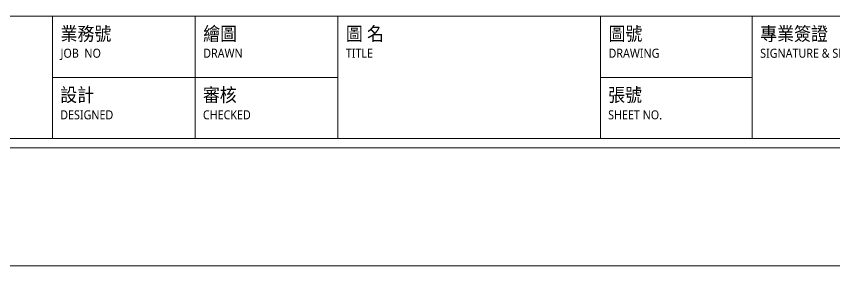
# Model space of a CAD drawing. Header units: millimetres. Extents: x 4229 to 8429, y -1187 to 1783.
# Drawn here: x 5739 to 7023, y -1187 to -796 of the extents above; entities that cross this region are included whole.
import ezdxf
from ezdxf.enums import TextEntityAlignment as Align

# ---------------------------------------------------------------- set-up
doc = ezdxf.new("R2010")
doc.units = ezdxf.units.MM
doc.styles.add('圖框文字', font='Microsoft JhengHei.ttf')

msp = doc.modelspace()

# ---------------------------------------------------------------- linework, layer by layer
at = {"lineweight": 5}
for p, q in [((8241.9, -795.5, 163.2), (4416, -795.5, 163.2)), ((8241.9, -795.5, 326.4), (4416, -795.5, 326.4)), ((8241.9, -795.5, 326.4), (4416, -795.5, 326.4)), ((5796.2, -795.5, 326.4), (5796.2, -987.8, 326.4)), ((6020.3, -795.5, 326.4), (6020.3, -987.8, 326.4)), ((6244.4, -795.5, 326.4), (6244.4, -987.8, 326.4)), ((6656.9, -795.5, 326.4), (6895.2, -795.5, 326.4)), ((6656.9, -795.5, 326.4), (6656.9, -987.8, 326.4)), ((6895.2, -795.5, 326.4), (6895.2, -987.8, 326.4)), ((6895.2, -795.5, 326.4), (6895.2, -987.8, 326.4)), ((5796.2, -891.6, 326.4), (6244.4, -891.6, 326.4)), ((6656.9, -891.6, 326.4), (6895.2, -891.6, 326.4)), ((4416, -987.8, 326.4), (8241.9, -987.8, 326.4)), ((8429, -1187.5, 163.2), (4229, -1187.5, 163.2))]:
    msp.add_line(p, q, dxfattribs=at)
at = {"color": 4, "lineweight": 5}
msp.add_line((4401.8, -1002, 326.4), (8256.2, -1002, 326.4), dxfattribs=at)

# ---------------------------------------------------------------- texts
at = {"color": 3, "lineweight": 5, "style": '圖框文字', "width": 0.91}
for s, p in [('繪圖', (6033, -822.9, 326.4)), ('業務號', (5808.9, -822.9, 326.4)), ('圖 名', (6257.1, -822.9, 326.4)), ('圖號', (6669.7, -822.9, 326.4)), ('專業簽證', (6907.9, -822.9, 326.4)), ('設計', (5808.4, -919, 326.4)), ('審核', (6032.5, -919, 326.4)), ('張號', (6669.1, -919, 326.4))]:
    msp.add_text(s, height=21.43, dxfattribs=at).set_placement(p, align=Align.MIDDLE_LEFT)
at = {"lineweight": 5, "style": '圖框文字', "width": 0.91}
for s, height, p in [('JOB  NO', 14.21, (5808.9, -853.5, 326.4)), ('DRAWN', 14.21, (6033, -853.5, 326.4)), ('TITLE', 14.21, (6257.1, -853.5, 326.4)), ('DRAWING', 14.21, (6669.7, -853.5, 326.4)), ('SIGNATURE & SEALS', 14.212, (6907.9, -853.5, 326.4)), ('DESIGNED', 14.21, (5808.4, -950.4, 326.4)), ('CHECKED', 14.21, (6032.5, -950.4, 326.4)), ('SHEET NO.', 14.21, (6669.1, -950.4, 326.4))]:
    msp.add_text(s, height=height, dxfattribs=at).set_placement(p, align=Align.MIDDLE_LEFT)

doc.saveas('drawing.dxf')
